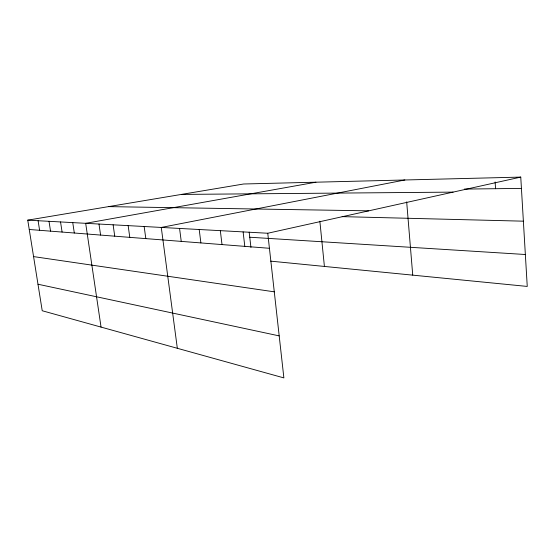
<?xml version="1.0" encoding="UTF-8"?>
<svg xmlns="http://www.w3.org/2000/svg" width="555" height="555" viewBox="0 0 555 555"><rect width="100%" height="100%" fill="white"/><g stroke="black" fill="none" stroke-linecap="round" stroke-linejoin="round"><path stroke-width="0.83" d="M267.753 233.246L283.876 377.899L42.222 310.745L27.75 220.155L267.753 233.246L520.756 177.1L527.25 286.429L270.646 261.141M404.866 179.98L161.269 227.439L177.329 348.29M315.934 182.2L85.678 223.311L101.045 327.096M27.75 220.155L243.631 183.996L520.756 177.1M464.341 189.082L521.423 188.395M181.367 194.423L453.067 192.12M108.579 206.62L368.721 210.838M342.137 216.63L523.372 221.174M249.757 237.228L525.356 254.509M29.242 229.486L269.432 248.293M33.571 256.597L274.281 291.833M37.983 284.229L279.193 335.893M38.101 220.717L39.606 230.297M49.013 221.313L50.54 231.151M60.544 221.945L62.091 232.052M72.747 222.611L74.314 233.01M98.984 224.04L100.594 235.07M113.116 224.81L114.739 236.18M128.149 225.628L129.787 237.353M144.161 226.502L145.812 238.608M179.57 228.438L181.242 241.383M199.21 229.506L200.889 242.924M220.328 230.658L222.014 244.575M243.111 231.9L244.797 246.358M249.174 232.122L250.936 247.433M319.86 221.195L324.411 266.442M406.676 201.874L412.74 275.148M495.122 181.957L495.56 188.707"/></g></svg>
